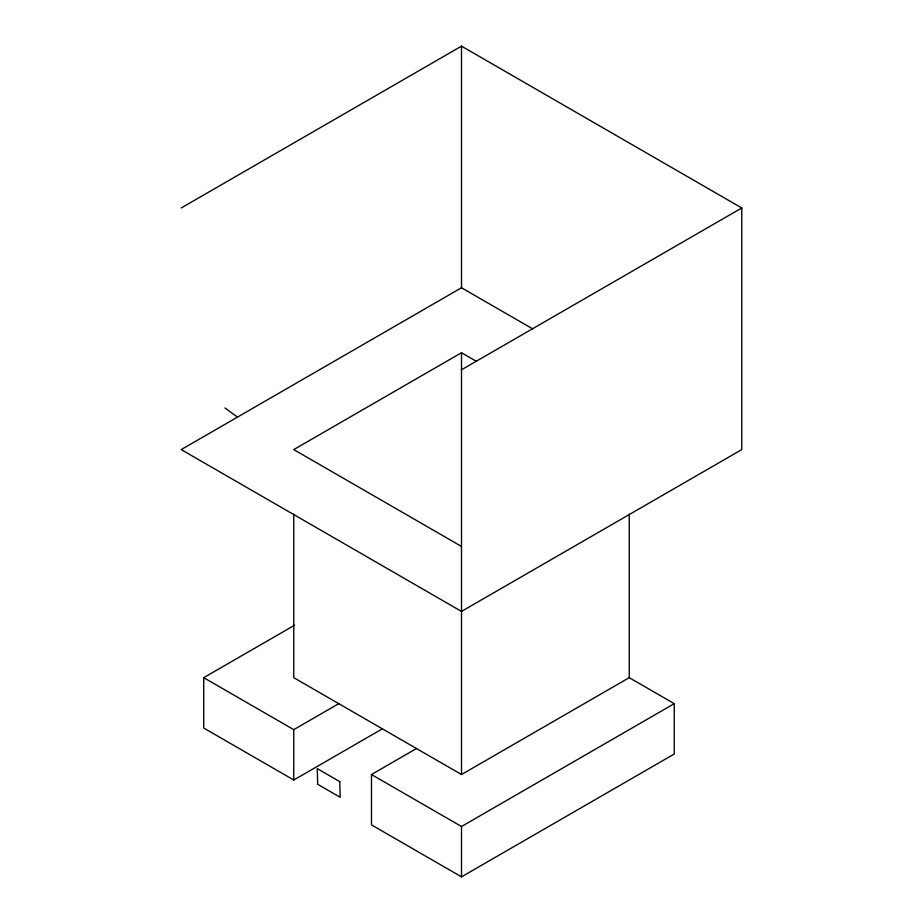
<?xml version="1.0" encoding="UTF-8"?>
<svg xmlns="http://www.w3.org/2000/svg" width="923" height="923" viewBox="0 0 923 923"><rect width="100%" height="100%" fill="white"/><g stroke="black" fill="none" stroke-linecap="round" stroke-linejoin="round"><path stroke-width="1.38" d="M181.22 207.975L461.5 46.15L741.78 207.975L741.78 449.593L461.5 611.407L181.22 449.593L461.5 287.768L532.502 328.761M476.406 361.355L461.5 352.736L293.756 449.593L461.5 546.439M461.5 369.788L741.78 207.975M382.087 728.997L293.756 780.004L203.718 728.028L203.718 677.667L294.552 625.229M203.718 677.667L293.756 729.643L338.764 703.661M293.756 514.146L293.756 677.667L461.5 774.524L629.244 677.667L674.263 703.661L674.263 754.01L461.5 876.85L371.473 824.874L371.473 774.524L416.481 748.53M371.473 774.524L461.5 826.5L674.263 703.661M224.97 407.978L237.488 417.104M629.244 514.146L629.244 677.667M461.5 46.15L461.5 287.768M461.5 352.736L461.5 774.524M461.5 826.5L461.5 876.85M293.756 729.643L293.756 780.004M339.802 781.631L317.293 768.64L317.662 784.273L340.172 797.276L339.802 781.631"/></g></svg>
